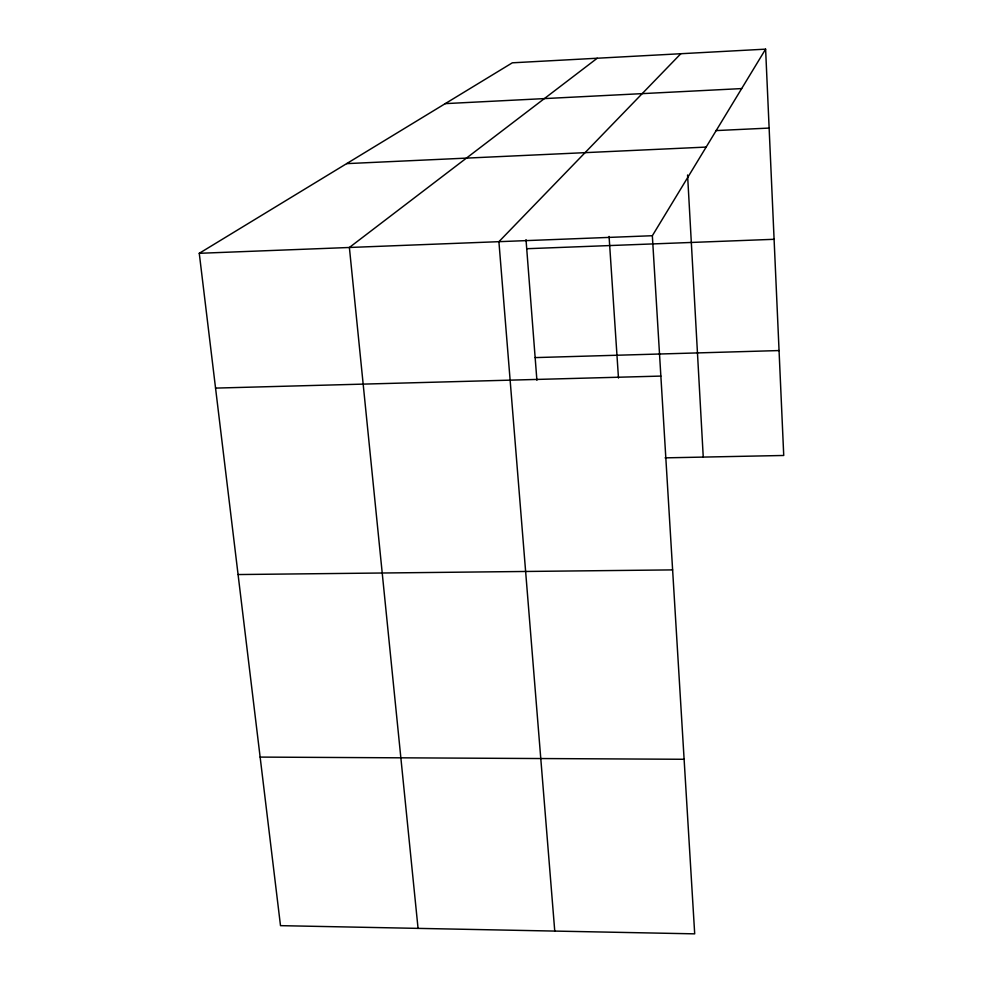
<?xml version="1.0" encoding="UTF-8"?>
<svg xmlns="http://www.w3.org/2000/svg" width="983" height="983" viewBox="0 0 983 983"><rect width="100%" height="100%" fill="white"/><g stroke="black" fill="none" stroke-linecap="round" stroke-linejoin="round"><path stroke-width="1.47" d="M652.343 235.723L765.61 49.15L512.327 62.814L199.266 253.307L280.499 925.654L694.698 933.85L652.343 235.723L199.266 253.307M680.826 53.721L498.909 241.683L554.756 931.085M597.246 58.23L349.383 247.483L418.058 928.382M445.238 103.633L741.673 88.581M715.71 130.604L769.136 128.073M346.643 163.633L706.15 147.081M526.728 248.724L774.1 239.299M535.145 357.603L779.064 350.562M215.547 388.101L660.859 376.084M665.073 457.857L783.734 455.473L765.61 49.15M238.07 574.551L672.618 569.894M260.126 757.094L684.107 759.281M526.016 239.655L536.902 380.261M609.079 236.424L618.479 378.062M687.572 174.986L703.25 457.095"/></g></svg>
